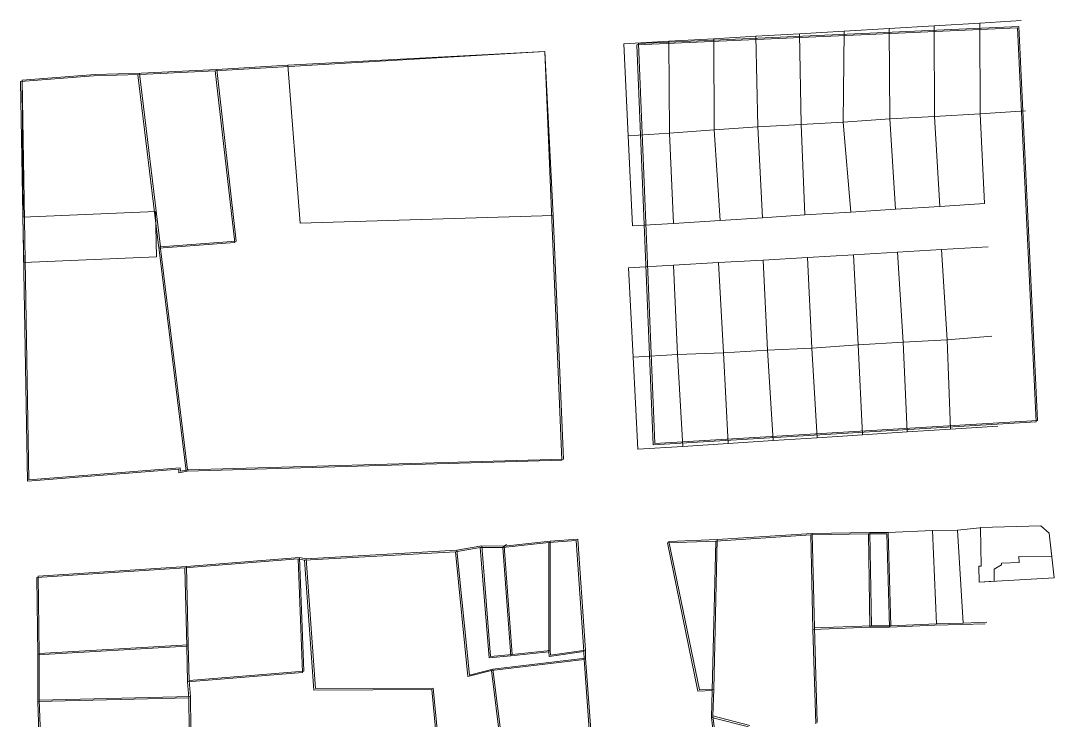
# Model space of a CAD drawing. Header units: millimetres. Extents: x 1956 to 626126, y 2654 to 1331070.
# Drawn here: x 625835.4 to 626064.8, y 1329920.4 to 1330075.8 of the extents above; entities that cross this region are included whole.
import ezdxf

# ---------------------------------------------------------------- set-up
doc = ezdxf.new("R2010")
doc.units = ezdxf.units.MM

msp = doc.modelspace()

# ---------------------------------------------------------------- linework, layer by layer
at = {"color": 1, "lineweight": 0}
for p, q in [((625972.13, 1330070.38), (626056.58, 1330074.16)), ((625972.46, 1330070.69), (626056.91, 1330074.47)), ((626018.16, 1330073.45), (626028.12, 1330074.04)), ((626028.12, 1330074.04), (626038.12, 1330074.63)), ((626028.29, 1330053.93), (626028.12, 1330074.04)), ((626038.12, 1330074.63), (626048.2, 1330075.22)), ((626038.2, 1330054.46), (626038.12, 1330074.63)), ((626048.2, 1330075.22), (626057.41, 1330075.76)), ((626048.2, 1330075.22), (626048.32, 1330055.09)), ((626056.58, 1330074.16), (626060.73, 1329986.66)), ((626056.91, 1330074.47), (626061.06, 1329986.96)), ((625979.23, 1330071.17), (625989.24, 1330071.76)), ((625989.24, 1330071.76), (625998.54, 1330072.3)), ((625989.28, 1330051.54), (625989.24, 1330071.76)), ((625998.54, 1330072.3), (626008.24, 1330072.87)), ((625998.54, 1330072.3), (625998.94, 1330052.2)), ((626008.24, 1330072.87), (626018.16, 1330073.45)), ((626008.24, 1330072.87), (626008.6, 1330052.68)), ((626017.93, 1330053.22), (626018.16, 1330073.45)), ((625969.23, 1330070.58), (625979.23, 1330071.17)), ((625970.2, 1330050.18), (625969.23, 1330070.58)), ((625975.77, 1329981.56), (625972.13, 1330070.38)), ((625976.1, 1329981.86), (625972.46, 1330070.69)), ((625979.35, 1330050.76), (625979.23, 1330071.17)), ((625951.72, 1330068.92), (625878.55, 1330064.63)), ((625894.69, 1330065.87), (625951.72, 1330068.92)), ((625955.46, 1329978.21), (625951.72, 1330068.92)), ((625951.72, 1330068.92), (625953.55, 1330032.53)), ((625878.55, 1330064.63), (625861.79, 1330063.77)), ((625878.88, 1330064.93), (625862.12, 1330064.07)), ((625882.91, 1330026.48), (625878.55, 1330064.63)), ((625878.88, 1330064.93), (625894.69, 1330065.87)), ((625883.24, 1330026.79), (625878.88, 1330064.93)), ((625894.69, 1330065.87), (625897.39, 1330030.81)), ((625851.58, 1330063.52), (625835.38, 1330062.25)), ((625835.38, 1330062.25), (625836.89, 1329973.53)), ((625851.91, 1330063.82), (625835.71, 1330062.56)), ((625835.71, 1330062.56), (625837.22, 1329973.84)), ((625861.79, 1330063.77), (625851.58, 1330063.52)), ((625862.12, 1330064.07), (625851.91, 1330063.82)), ((625861.4, 1330063.76), (625866.05, 1330025.27)), ((625861.73, 1330064.06), (625866.38, 1330025.58)), ((626048.32, 1330055.09), (626058.35, 1330055.77)), ((626017.93, 1330053.22), (626008.6, 1330052.68)), ((626017.93, 1330053.22), (626028.29, 1330053.93)), ((626019.59, 1330033.26), (626017.93, 1330053.22)), ((626028.29, 1330053.93), (626038.2, 1330054.46)), ((626028.29, 1330053.93), (626029.49, 1330033.89)), ((626038.2, 1330054.46), (626048.32, 1330055.09)), ((626039.38, 1330034.52), (626038.2, 1330054.46)), ((626048.32, 1330055.09), (626049.26, 1330035.15)), ((625970.2, 1330050.18), (625979.35, 1330050.76)), ((625989.28, 1330051.54), (625979.35, 1330050.76)), ((625979.35, 1330050.76), (625980.25, 1330030.76)), ((625998.94, 1330052.2), (625989.28, 1330051.54)), ((625989.28, 1330051.54), (625990.61, 1330031.42)), ((626008.6, 1330052.68), (625998.94, 1330052.2)), ((625998.94, 1330052.2), (625999.98, 1330032.01)), ((626009.43, 1330032.62), (626008.6, 1330052.68)), ((625971.15, 1330030.18), (625970.2, 1330050.18)), ((626049.26, 1330035.15), (626039.38, 1330034.52)), ((625897.39, 1330030.81), (625953.55, 1330032.53)), ((625953.55, 1330032.53), (625955.87, 1329978.42)), ((626009.43, 1330032.62), (625999.98, 1330032.01)), ((626019.59, 1330033.26), (626009.43, 1330032.62)), ((626029.49, 1330033.89), (626019.59, 1330033.26)), ((626039.38, 1330034.52), (626029.49, 1330033.89)), ((625980.25, 1330030.76), (625971.15, 1330030.18)), ((625990.61, 1330031.42), (625980.25, 1330030.76)), ((625999.98, 1330032.01), (625990.61, 1330031.42)), ((625866.05, 1330025.27), (625882.91, 1330026.48)), ((625866.36, 1330025.74), (625872.44, 1329976.02)), ((625866.38, 1330025.58), (625883.24, 1330026.79)), ((625866.03, 1330025.44), (625872.11, 1329975.71)), ((626009.99, 1330023.19), (626020.17, 1330023.78)), ((626020.17, 1330023.78), (626029.99, 1330024.35)), ((626020.17, 1330023.78), (626021.24, 1330003.8)), ((626029.99, 1330024.35), (626039.76, 1330024.92)), ((626029.99, 1330024.35), (626031.2, 1330004.41)), ((626039.76, 1330024.92), (626050.05, 1330025.52)), ((626039.76, 1330024.92), (626041.02, 1330004.89)), ((625970.3, 1330020.88), (625980.26, 1330021.46)), ((625980.26, 1330021.46), (625990.21, 1330022.04)), ((625980.26, 1330021.46), (625981.12, 1330001.61)), ((625990.21, 1330022.04), (626000.17, 1330022.62)), ((625990.21, 1330022.04), (625991.36, 1330002.04)), ((626000.17, 1330022.62), (626009.99, 1330023.19)), ((626001.09, 1330002.6), (626000.17, 1330022.62)), ((626009.99, 1330023.19), (626010.93, 1330003.02)), ((625971.29, 1330001.06), (625970.3, 1330020.88)), ((626041.02, 1330004.89), (626031.2, 1330004.41)), ((626041.02, 1330004.89), (626050.86, 1330005.68)), ((626041.02, 1330004.89), (626041.69, 1329985.07)), ((626001.09, 1330002.6), (625991.36, 1330002.04)), ((626010.93, 1330003.02), (626001.09, 1330002.6)), ((626001.09, 1330002.6), (626002.38, 1329982.54)), ((626021.24, 1330003.8), (626010.93, 1330003.02)), ((626010.93, 1330003.02), (626012.13, 1329983.17)), ((626031.2, 1330004.41), (626021.24, 1330003.8)), ((626021.24, 1330003.8), (626022.2, 1329983.82)), ((626032.1, 1329984.46), (626031.2, 1330004.41)), ((625971.29, 1330001.06), (625981.12, 1330001.61)), ((625972.32, 1329980.6), (625971.29, 1330001.06)), ((625991.36, 1330002.04), (625981.12, 1330001.61)), ((625982.32, 1329981.24), (625981.12, 1330001.61)), ((625991.36, 1330002.04), (625992.37, 1329981.89)), ((626060.73, 1329986.66), (625975.77, 1329981.56)), ((626061.06, 1329986.96), (625976.1, 1329981.86)), ((626032.1, 1329984.46), (626022.2, 1329983.82)), ((626041.69, 1329985.07), (626032.1, 1329984.46)), ((626052.21, 1329985.75), (626041.69, 1329985.07)), ((626002.38, 1329982.54), (625992.37, 1329981.89)), ((626012.13, 1329983.17), (626002.38, 1329982.54)), ((626022.2, 1329983.82), (626012.13, 1329983.17)), ((625982.32, 1329981.24), (625972.32, 1329980.6)), ((625992.37, 1329981.89), (625982.32, 1329981.24)), ((625872.33, 1329975.76), (625955.46, 1329978.21)), ((625955.87, 1329978.42), (625872.44, 1329976.02)), ((625836.89, 1329973.53), (625870.46, 1329976.16)), ((625837.22, 1329973.84), (625870.79, 1329976.47)), ((625870.46, 1329976.16), (625870.51, 1329975.4)), ((625870.51, 1329975.4), (625872.33, 1329975.76)), ((625870.79, 1329976.47), (625870.84, 1329975.71)), ((625870.84, 1329975.71), (625872.66, 1329976.06)), ((626010.71, 1329961.59), (625989.63, 1329960.22)), ((626011.04, 1329961.89), (625989.96, 1329960.53)), ((626010.71, 1329961.59), (626023.5, 1329961.79)), ((626011.21, 1329940.61), (626010.71, 1329961.59)), ((626011.04, 1329961.89), (626023.83, 1329962.09)), ((626011.54, 1329940.92), (626011.04, 1329961.89)), ((626027.57, 1329961.79), (626023.5, 1329961.79)), ((626023.5, 1329961.79), (626023.85, 1329941.07)), ((626023.83, 1329962.09), (626024.18, 1329941.37)), ((626027.89, 1329962.09), (626023.83, 1329962.09)), ((626028.17, 1329941.12), (626027.57, 1329961.79)), ((626027.89, 1329962.09), (626037.75, 1329962.59)), ((626028.5, 1329941.42), (626027.89, 1329962.09)), ((626043.28, 1329962.64), (626037.75, 1329962.59)), ((626037.75, 1329962.59), (626038.6, 1329941.82)), ((626043.28, 1329962.64), (626048.23, 1329963.18)), ((626044.5, 1329941.97), (626043.28, 1329962.64)), ((625937.71, 1329959.13), (625932.17, 1329958.16)), ((625937.71, 1329959.13), (625939.68, 1329934.6)), ((625942.69, 1329959.12), (625937.71, 1329959.13)), ((625942.36, 1329958.82), (625952.56, 1329959.88)), ((625942.86, 1329959.17), (625942.36, 1329958.82)), ((625942.69, 1329959.12), (625952.89, 1329960.19)), ((625943.19, 1329959.48), (625942.69, 1329959.12)), ((625944.46, 1329935.05), (625942.69, 1329959.12)), ((625952.56, 1329959.88), (625958.66, 1329960.34)), ((625952.56, 1329959.88), (625952.56, 1329935.61)), ((625952.89, 1329960.19), (625958.99, 1329960.64)), ((625952.89, 1329960.19), (625952.89, 1329935.91)), ((625958.66, 1329960.34), (625960.38, 1329935.71)), ((625958.99, 1329960.64), (625960.71, 1329936.01)), ((625989.63, 1329960.22), (625978.92, 1329959.82)), ((625978.92, 1329959.82), (625985.67, 1329926.91)), ((625989.96, 1329960.53), (625979.25, 1329960.13)), ((625979.25, 1329960.13), (625985.99, 1329927.22)), ((625989.63, 1329960.22), (625988.86, 1329927.01)), ((625989.96, 1329960.53), (625989.19, 1329927.32)), ((625931.85, 1329957.86), (625898.38, 1329955.94)), ((625932.17, 1329958.16), (625898.71, 1329956.25)), ((625937.38, 1329958.82), (625931.85, 1329957.86)), ((625931.85, 1329957.86), (625934.63, 1329930.13)), ((625932.17, 1329958.16), (625934.96, 1329930.43)), ((625942.36, 1329958.82), (625937.38, 1329958.82)), ((625937.38, 1329958.82), (625939.36, 1329934.29)), ((625944.13, 1329934.75), (625942.36, 1329958.82)), ((625839.3, 1329952.46), (625872.15, 1329954.58)), ((625896.96, 1329956.25), (625871.82, 1329954.27)), ((625897.29, 1329956.55), (625872.15, 1329954.58)), ((625872.15, 1329954.58), (625872.56, 1329937.16)), ((625897.92, 1329931.01), (625896.96, 1329956.25)), ((625896.96, 1329956.25), (625898.38, 1329955.94)), ((625897.29, 1329956.55), (625898.71, 1329956.25)), ((625898.25, 1329931.31), (625897.29, 1329956.55)), ((625898.38, 1329955.94), (625900.46, 1329927.15)), ((625898.71, 1329956.25), (625900.79, 1329927.45)), ((625838.97, 1329952.15), (625871.82, 1329954.27)), ((625839.17, 1329934.99), (625838.97, 1329952.15)), ((625839.5, 1329935.29), (625839.3, 1329952.46)), ((625871.82, 1329954.27), (625872.23, 1329936.85)), ((626023.85, 1329941.07), (626011.21, 1329940.61)), ((626024.18, 1329941.37), (626011.54, 1329940.92)), ((626012.14, 1329919.95), (626011.54, 1329940.92)), ((626023.85, 1329941.07), (626028.17, 1329941.12)), ((626024.18, 1329941.37), (626028.5, 1329941.42)), ((626038.28, 1329941.52), (626028.17, 1329941.12)), ((626038.6, 1329941.82), (626028.5, 1329941.42)), ((626038.28, 1329941.52), (626044.17, 1329941.67)), ((626038.6, 1329941.82), (626044.5, 1329941.97)), ((626049.45, 1329941.87), (626044.17, 1329941.67)), ((626049.78, 1329942.18), (626044.5, 1329941.97)), ((626011.82, 1329919.64), (626011.21, 1329940.61)), ((625872.23, 1329936.85), (625839.17, 1329934.99)), ((625872.56, 1329937.16), (625839.5, 1329935.29)), ((625872.23, 1329936.85), (625872.43, 1329928.93)), ((625872.56, 1329937.16), (625872.76, 1329929.24)), ((625839.17, 1329934.99), (625839.17, 1329924.58)), ((625839.5, 1329935.29), (625839.5, 1329924.88)), ((625939.36, 1329934.29), (625944.13, 1329934.75)), ((625939.68, 1329934.6), (625944.46, 1329935.05)), ((625939.86, 1329931.45), (625960.43, 1329933.93)), ((625940.19, 1329931.75), (625960.76, 1329934.23)), ((625952.56, 1329935.61), (625944.13, 1329934.75)), ((625952.89, 1329935.91), (625944.46, 1329935.05)), ((625952.66, 1329934.59), (625952.56, 1329935.61)), ((625960.38, 1329935.71), (625952.66, 1329934.59)), ((625952.99, 1329934.9), (625952.89, 1329935.91)), ((625960.71, 1329936.01), (625952.99, 1329934.9)), ((625960.43, 1329933.93), (625960.38, 1329935.71)), ((625963.11, 1329897.31), (625960.43, 1329933.93)), ((625960.76, 1329934.23), (625960.71, 1329936.01)), ((625963.44, 1329897.62), (625960.76, 1329934.23)), ((625934.96, 1329930.43), (625940.19, 1329931.75)), ((625943.94, 1329901.64), (625940.19, 1329931.75)), ((625872.43, 1329928.93), (625897.92, 1329931.01)), ((625872.76, 1329929.24), (625898.25, 1329931.31)), ((625873.06, 1329925.73), (625872.76, 1329929.24)), ((625934.63, 1329930.13), (625939.86, 1329931.45)), ((625943.62, 1329901.33), (625939.86, 1329931.45)), ((625872.73, 1329925.43), (625872.43, 1329928.93)), ((625900.46, 1329927.15), (625926.61, 1329927.29)), ((625900.79, 1329927.45), (625926.94, 1329927.59)), ((625926.61, 1329927.29), (625928.59, 1329906.26)), ((625926.94, 1329927.59), (625928.91, 1329906.57)), ((625988.86, 1329927.01), (625985.67, 1329926.91)), ((625989.19, 1329927.32), (625985.99, 1329927.22)), ((625988.86, 1329927.01), (625988.66, 1329921.07)), ((625989.19, 1329927.32), (625988.99, 1329921.38)), ((625839.17, 1329924.58), (625872.73, 1329925.43)), ((625839.5, 1329924.88), (625873.06, 1329925.73)), ((625839.5, 1329924.88), (625840.05, 1329908.78)), ((625872.73, 1329925.43), (625872.78, 1329918.27)), ((625873.06, 1329925.73), (625873.11, 1329918.57)), ((625839.17, 1329924.58), (625839.72, 1329908.48)), ((625988.66, 1329921.07), (625996.89, 1329918.99)), ((625994.03, 1329877.29), (625988.66, 1329921.07)), ((625994.36, 1329877.6), (625988.99, 1329921.38)), ((625988.99, 1329921.38), (625997.22, 1329919.29))]:
    msp.add_line(p, q, dxfattribs=at)
at = {"color": 1, "lineweight": 0, "ltscale": 0.5}
for p, q in [((625835.71, 1330062.56), (625835.93, 1330032.16)), ((625835.9, 1330032.16), (625865.32, 1330033.39)), ((625835.9, 1330032.16), (625865.32, 1330033.39)), ((625865.32, 1330033.39), (625865.49, 1330023.31)), ((625865.32, 1330033.39), (625865.49, 1330023.31)), ((625835.9, 1330032.16), (625836.07, 1330022.08)), ((625836.07, 1330022.08), (625835.9, 1330032.16)), ((625865.49, 1330023.31), (625836.07, 1330022.08)), ((625865.49, 1330023.31), (625836.07, 1330022.08)), ((626061.77, 1329963.63), (626048.41, 1329963.21)), ((626048.41, 1329963.21), (626061.77, 1329963.63)), ((626061.77, 1329963.63), (626048.41, 1329963.21)), ((626063.6, 1329961.99), (626061.77, 1329963.63)), ((626061.77, 1329963.63), (626063.6, 1329961.99)), ((626063.6, 1329961.99), (626061.77, 1329963.63)), ((626048.41, 1329963.21), (626048.52, 1329954.66)), ((626048.52, 1329954.66), (626048.41, 1329963.21)), ((626048.41, 1329963.21), (626048.52, 1329954.66)), ((626064.22, 1329956.73), (626063.6, 1329961.99)), ((626063.6, 1329961.99), (626064.76, 1329952.09)), ((626064.22, 1329956.73), (626063.6, 1329961.99)), ((626056.96, 1329955.43), (626056.92, 1329956.79)), ((626056.92, 1329956.79), (626064.22, 1329956.73)), ((626056.96, 1329955.43), (626056.92, 1329956.79)), ((626056.92, 1329956.79), (626064.22, 1329956.73)), ((626048.52, 1329954.66), (626048.04, 1329954.65)), ((626048.04, 1329954.65), (626048.52, 1329954.66)), ((626048.52, 1329954.66), (626048.04, 1329954.65)), ((626048.04, 1329954.65), (626048.08, 1329951.11)), ((626048.08, 1329951.11), (626048.04, 1329954.65)), ((626048.04, 1329954.65), (626048.08, 1329951.11)), ((626051.39, 1329953.95), (626053.02, 1329954.94)), ((626051.39, 1329953.95), (626053.02, 1329954.94)), ((626053.02, 1329954.94), (626053.05, 1329955.31)), ((626053.02, 1329954.94), (626053.05, 1329955.31)), ((626053.05, 1329955.31), (626056.96, 1329955.43)), ((626053.05, 1329955.31), (626056.96, 1329955.43)), ((626051.44, 1329953.06), (626051.39, 1329953.95)), ((626051.44, 1329953.06), (626051.39, 1329953.95)), ((626051.39, 1329951.3), (626051.44, 1329953.06)), ((626051.39, 1329951.3), (626051.44, 1329953.06)), ((626064.76, 1329952.09), (626048.08, 1329951.11)), ((626048.08, 1329951.11), (626051.39, 1329951.3)), ((626048.08, 1329951.11), (626051.39, 1329951.3))]:
    msp.add_line(p, q, dxfattribs=at)

doc.saveas('drawing.dxf')
